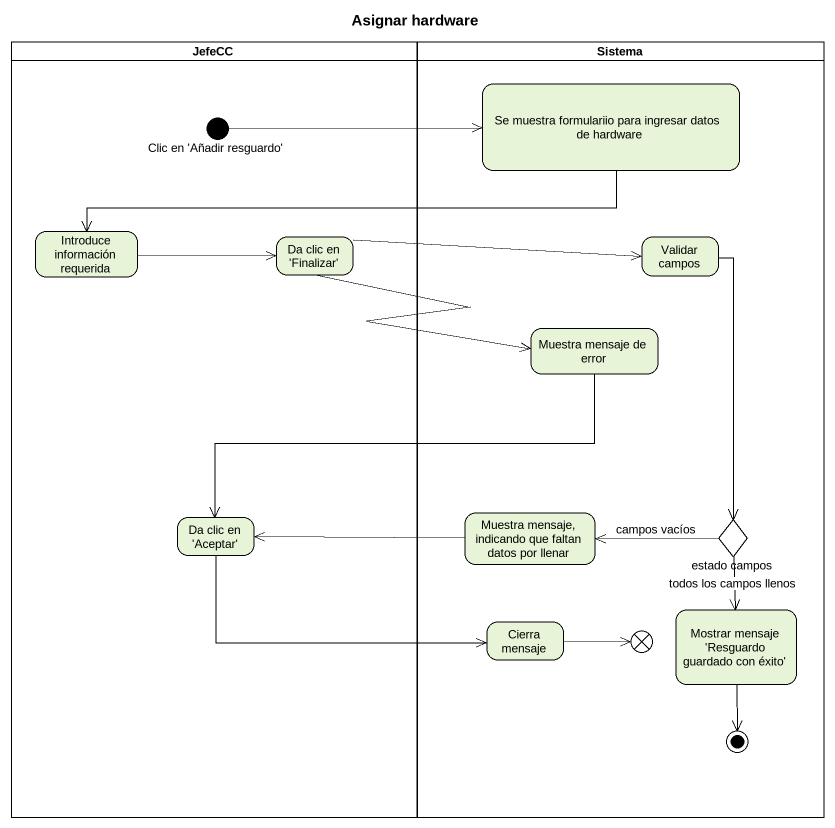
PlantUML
@startuml
title Asignar hardware
hide empty description
state JefeCC <<partition>> {
  state "Clic en 'Añadir resguardo'" as Clic_en_Añadir_resguardo <<start>>
  state "Introduce información requerida" as Introduce_información
  state "Da clic en 'Finalizar'" as Da_clic_en_Finalizar
  state "Da clic en 'Aceptar'" as Da_clic_en_Aceptar
}
state Sistema <<partition>> {
  state "Se muestra formulariio para ingresar datos de hardware" as Se_muestra_formulariio_para
  state "Validar campos" as Validar_campos
  state "Muestra mensaje de error" as Muestra_mensaje_de_error
  state "Muestra mensaje, indicando que faltan datos por llenar" as Muestra_mensaje_indicando
  state "estado campos" as estado_campos <<choice>>
  state "Cierra mensaje" as Cierra_mensaje
  state flowfinal1 <<end>>
  state "Mostrar mensaje 'Resguardo guardado con éxito'" as Mostrar_mensaje_Resguardo
  Mostrar_mensaje_Resguardo --> [*]
}
Se_muestra_formulariio_para -left-> Introduce_información
Clic_en_Añadir_resguardo -right-> Se_muestra_formulariio_para
Introduce_información -right-> Da_clic_en_Finalizar
Da_clic_en_Finalizar -right-> Validar_campos
Da_clic_en_Finalizar -right-> Muestra_mensaje_de_error
Validar_campos --> estado_campos
Muestra_mensaje_de_error -left-> Da_clic_en_Aceptar
Da_clic_en_Aceptar -right-> Cierra_mensaje
Muestra_mensaje_indicando -left-> Da_clic_en_Aceptar
estado_campos -left-> Muestra_mensaje_indicando : campos vacíos
estado_campos --> Mostrar_mensaje_Resguardo : todos los campos llenos
Cierra_mensaje -right-> flowfinal1
@enduml
